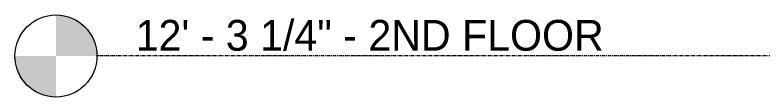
# Model space of a CAD drawing. Header units: inches. Extents: x -9046 to -8234, y -279 to 479.
# Drawn here: x -9042.8 to -8933.5, y 141.2 to 153.3 of the extents above; entities that cross this region are included whole.
import ezdxf

# ---------------------------------------------------------------- set-up
doc = ezdxf.new("R2010")
doc.units = ezdxf.units.IN
doc.header["$MEASUREMENT"] = 0
doc.linetypes.add('Grid Line 1_2_', pattern=[0.875, 0.5, -0.125, 0.125, -0.125])
doc.layers.add('A-FLOR-LEVL', color=51, linetype='Continuous', lineweight=9)
doc.layers.add('A-FLOR-LEVL-1', color=51, linetype='Grid Line 1_2_', lineweight=9)
doc.styles.add('Century Gothic', font='ufonts.com_century-gothic.ttf', dxfattribs={"height": 4.5})

# ---------------------------------------------------------------- blocks, each defined once
blk = doc.blocks.new('Level - Level Head - Circle-50818-BUILDING SECTION - EAST_WEST - LOOKING SOUTH')
at = {"layer": 'A-FLOR-LEVL'}
h = blk.add_hatch(color=256, dxfattribs=at)
edge = h.paths.add_edge_path(flags=0)
edge.add_line((-9036.84, 32), (-9030.84, 32))
edge.add_arc((-9036.84, 32), 6, 0, 90)
edge.add_line((-9036.84, 38), (-9036.84, 32))
h = blk.add_hatch(color=256, dxfattribs=at)
edge = h.paths.add_edge_path(flags=0)
edge.add_line((-9036.84, 26), (-9036.84, 32))
edge.add_line((-9036.84, 32), (-9042.84, 32))
edge.add_arc((-9036.84, 32), 6, 180, 270)
blk.add_circle((-9036.84, 32), 6, dxfattribs=at)

msp = doc.modelspace()

# ---------------------------------------------------------------- linework, layer by layer
at = {"layer": 'A-FLOR-LEVL-1'}
msp.add_line((-8237.20435, 147.25), (-9030.84431, 147.25), dxfattribs=at)

# ---------------------------------------------------------------- block references
at = {"layer": 'A-FLOR-LEVL'}
msp.add_blockref('Level - Level Head - Circle-50818-BUILDING SECTION - EAST_WEST - LOOKING SOUTH', (0, 115.25), dxfattribs=at)

# ---------------------------------------------------------------- texts
at = {"layer": 'A-FLOR-LEVL', "insert": (-9025.16921, 152.52539), "char_height": 4.5, "width": 87.567, "attachment_point": 1, "style": 'Century Gothic'}
msp.add_mtext('12\' - 3 1/4" - 2ND FLOOR', dxfattribs=at)

doc.saveas('drawing.dxf')
